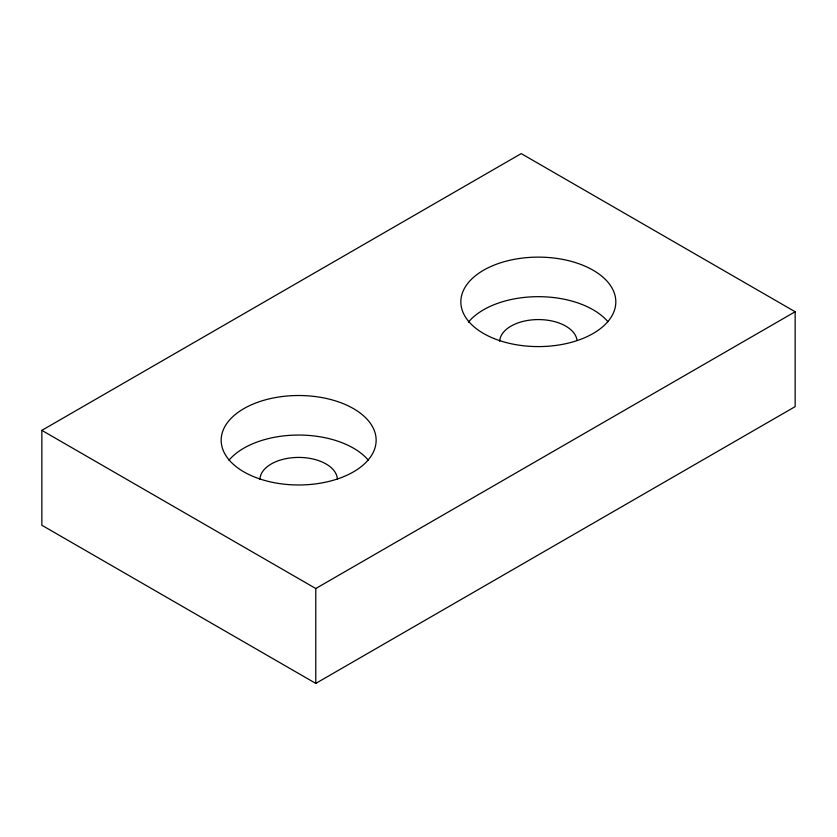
<?xml version="1.0" encoding="UTF-8"?>
<svg xmlns="http://www.w3.org/2000/svg" width="837" height="837" viewBox="0 0 837 837"><rect width="100%" height="100%" fill="white"/><g stroke="black" fill="none" stroke-linecap="round" stroke-linejoin="round"><path stroke-width="1.26" d="M41.85 430.364L521.221 153.6L795.15 311.751L795.15 406.636L315.779 683.4L41.85 525.249L41.85 430.364L315.779 588.516L795.15 311.751M315.779 588.516L315.779 683.4M228.972 460.224A77.475 44.727 0 0 1 298.652 435.052A77.475 44.727 0 0 1 368.343 460.224M259.941 478.963A38.743 22.369 0 0 1 299.06 457.42A38.743 22.369 0 0 1 337.395 479.434M499.668 341.234A38.743 22.369 0 0 1 537.595 319.577A38.743 22.369 0 0 1 577.017 340.314M468.396 322.172A77.475 44.727 0 0 1 537.835 296.675A77.475 44.727 0 0 1 607.85 321.638M493.882 338.493A77.475 44.727 0 0 0 615.519 305.777A77.475 44.727 0 0 0 505.621 261.311A77.475 44.727 0 0 0 493.882 338.493M259.92 478.984A77.475 44.727 0 0 0 376.137 440.241A77.475 44.727 0 0 0 259.92 401.509A77.475 44.727 0 0 0 259.92 478.984"/></g></svg>
